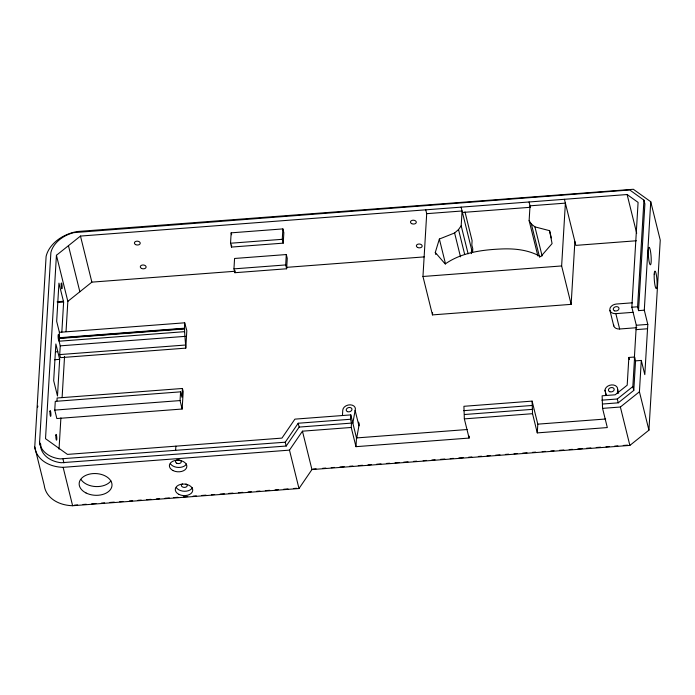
<?xml version="1.0" encoding="UTF-8"?>
<svg xmlns="http://www.w3.org/2000/svg" width="695" height="695" viewBox="0 0 695 695"><rect width="100%" height="100%" fill="white"/><g stroke="black" fill="none" stroke-linecap="round" stroke-linejoin="round"><path stroke-width="1.04" d="M34.75 447.007L46.105 256.386A35.263 25.915 -13.9 0 1 77.18 231.539L633.345 189.275L650.746 201.741L660.25 240.131L648.93 430.17L629.87 445.408L311.942 469.568L298.989 488.524L72.627 505.725A35.263 25.915 -13.9 0 1 44.254 485.397L34.75 447.007A35.263 25.915 -13.9 0 0 63.132 467.335L289.485 450.134L302.447 431.178L351.236 427.468L355.979 446.668L469.099 438.067L469.221 436.13M351.236 427.468L351.496 423.099L350.541 419.259L298.198 423.238L285.245 442.202L60.161 458.891A29.425 21.623 -13.9 0 1 39.989 444.435L39.572 442.315L50.883 252.52L51.552 250.313A29.425 21.623 -13.9 0 1 73.644 232.651L629.757 189.978L643.944 200.143L644.891 203.983L638.54 310.63L644.291 310.187L647.801 324.391L644.812 374.631L641.294 360.427L635.551 360.861L634.596 357.022L628.853 357.456L627.194 385.195L615.179 394.803L602.131 395.794L602.565 408.373L607.317 427.564L537.278 432.889L532.535 413.69L532.101 401.119L463.921 406.297L464.347 418.877L469.099 438.067M298.198 423.238L299.154 427.078L286.201 446.042L61.117 462.731A29.425 21.623 -13.9 0 1 40.944 448.275L40.649 444.001M634.335 358.438L636.307 325.269L631.842 307.225L638.088 202.393L627.116 194.53L80.472 236.065L56.434 255.291L45.514 438.675L67.458 454.4L281.953 438.102L294.906 419.137L350.801 414.898L356.639 438.467L358.924 425.792A6.411 4.717 -13.9 0 0 358.516 422.195M182.429 388.479L183.193 391.554L182.151 409.025L56.851 418.546L54.757 410.102L55.279 401.363L180.578 391.841L181.908 397.219L182.429 388.479L57.129 398L56.955 400.919M59.388 332.332L184.696 322.81L186.816 330.664L185.782 348.134L60.474 357.656L59.718 354.589L60.239 345.849L59.084 341.21L59.388 332.332L56.669 321.333L58.945 283.126L63.627 302.047L61.838 332.14M59.666 359.35L57.485 396.037L53.68 380.686L55.869 343.99L59.666 359.35L54.445 359.749M59.032 449.144L60.899 417.86M62.116 397.366L64.557 356.37M66.034 331.567L67.841 301.361L56.434 255.291M175.618 450.534L175.878 446.164M182.151 409.025L180.057 400.581L180.578 391.841M185.782 348.134C185.357 339.699 184.114 331.333 184.696 322.81M230.54 243.233L231.157 232.842L282.891 228.907L283.838 232.747L283.221 243.146L231.487 247.072L230.54 243.233L282.274 239.306L283.221 243.146M231.487 247.072L231.617 244.996M233.954 268.869L234.571 258.471L286.305 254.544L287.252 258.375L286.635 268.774L234.91 272.709L233.954 268.869L285.688 264.934L286.635 268.774M234.91 272.709L235.032 270.624M282.274 239.306L282.891 228.907M285.688 264.934L286.305 254.544M342.453 415.445L342.774 410.137A6.411 4.717 -13.9 0 1 350.202 404.829A6.411 4.717 -13.9 0 1 355.128 410.432L358.924 425.792M350.541 419.259L350.801 414.898M355.979 446.668L356.5 437.928L467.466 429.501M574.887 241.547L571.142 304.358L432.472 314.896L422.96 276.488L426.704 213.669L425.757 209.829M432.472 314.896L432.594 312.733M468.126 253.84L461.193 225.806L462.071 210.985L426.704 213.669M471.323 253.623L471.575 249.383M537.869 255.942L529.13 220.645L530.016 205.824L565.382 203.131L561.638 265.95L571.142 304.358M537.278 432.889L537.8 424.15L532.101 401.119M617.386 393.492L617.638 389.252A6.411 4.717 -13.9 0 0 611.6 384.926A6.411 4.717 -13.9 0 0 604.989 390.208L606.101 395.412M602.826 404.004L618.255 402.831L633.788 390.408L632.841 386.568L634.596 357.022M638.54 310.63L637.593 306.79L643.944 200.143M633.788 390.408L635.551 360.861M648.93 430.17L639.426 391.78L641.294 360.427M644.291 310.187L650.746 201.741M472.583 252.355L472.791 248.862L471.836 245.022L472.096 240.661L464.99 211.932M352.834 423.107L355.128 410.432M435.808 254.535L435.287 252.459L439.37 239.037L454.599 232.973L458.526 229.559L461.193 225.806M67.841 301.361L91.87 282.135L234.745 271.285M601.87 400.164L617.299 398.991L632.841 386.568M602.565 408.373L620.374 407.018L639.426 391.78M636.351 240.765L575.834 245.378L564.427 199.291M462.436 212.462L530.381 207.292L529.06 201.976M286.705 267.34L424.167 256.898M57.164 301.752L63.436 301.283M57.355 302.525L63.627 302.047M422.96 276.488L561.638 265.95M59.066 337.744L184.375 328.222M59.162 338.126L184.47 328.605M59.249 338.474L184.557 328.952M59.084 341.21L184.392 331.689M60.239 345.849L185.539 336.328M632.493 302.803L616.422 304.028A6.411 4.717 -13.9 0 0 609.81 309.31A6.411 4.717 -13.9 0 0 615.848 313.636L632.997 312.333M631.842 307.225L637.593 306.79M55.678 351.826L57.763 351.67M59.718 354.589L185.018 345.059M636.307 325.269L647.801 324.391M613.607 324.669A6.411 4.717 -13.9 0 0 619.645 328.996L636.794 327.692M636.047 329.639L647.54 328.761M54.757 410.102L180.057 400.581M463.661 410.667L531.84 405.489M299.154 427.078L351.496 423.099M464.607 414.507L532.796 409.329M464.347 418.877L532.535 413.69M537.8 424.15L605.684 418.998M312.846 469.064L316.095 468.812M322.584 468.326L325.825 468.074M331.237 467.666L334.486 467.422M339.89 467.005L344.216 466.675M349.628 466.267L352.869 466.024M358.281 465.607L362.608 465.285M368.011 464.868L371.26 464.625M376.664 464.217L380.999 463.886M386.403 463.469L389.652 463.226M395.055 462.818L399.382 462.488M403.708 462.158L408.035 461.828M413.447 461.419L416.687 461.167M423.177 460.681L426.426 460.429M431.838 460.02L435.079 459.777M440.491 459.36L444.817 459.03M450.221 458.622L453.47 458.379M458.874 457.962L463.2 457.64M468.612 457.223L471.862 456.98M478.351 456.485L481.592 456.241M487.004 455.824L490.244 455.581M495.657 455.173L499.983 454.843M505.387 454.434L508.636 454.182M514.039 453.774L517.289 453.522M522.701 453.114L527.027 452.784M532.431 452.376L535.68 452.132M542.17 451.637L545.41 451.385M550.822 450.977L554.063 450.734M559.475 450.317L563.801 449.995M569.214 449.578L572.454 449.335M577.866 448.927L582.193 448.596M586.519 448.266L590.846 447.936M596.249 447.528L600.576 447.198M605.988 446.789L609.228 446.538M614.641 446.129L617.89 445.886M623.293 445.469L627.62 445.139M74.391 505.161L77.623 504.909M83.018 504.501L86.258 504.257M91.653 503.849L95.971 503.519M101.366 503.111L104.598 502.859M109.992 502.45L114.31 502.12M119.705 501.712L122.937 501.469M129.418 500.973L132.649 500.73M138.044 500.322L141.285 500.079M146.68 499.662L150.989 499.34M156.384 498.923L159.624 498.68M165.019 498.272L169.337 497.941M173.646 497.611L177.963 497.29M183.358 496.873L187.676 496.551M193.071 496.143L196.311 495.891M201.698 495.483L206.015 495.153M211.41 494.744L214.651 494.501M220.046 494.093L224.363 493.763M228.672 493.433L232.99 493.103M238.385 492.694L242.703 492.364M248.098 491.956L251.329 491.713M256.724 491.304L259.965 491.052M265.36 490.644L269.677 490.314M275.072 489.905L278.304 489.662M283.699 489.254L288.017 488.924M293.412 488.516L296.643 488.272M529.13 220.645L531.371 224.025L534.924 226.874L549.563 230.671L551.361 237.933M435.287 252.459L445.2 263.961C461.193 252.815 480.862 249.965 499.879 249.045C513.9 248.28 528.269 249.618 540.701 256.707L552.073 243.589L549.563 230.671M627.116 194.53L636.698 233.268M628.853 357.456L629.366 359.532M615.848 313.636L619.645 328.996M609.949 310.543L613.755 325.894M617.638 389.252L618.646 393.344M620.374 407.018L629.87 445.408M617.299 398.991L618.255 402.831M604.989 390.208L606.257 395.325M534.924 226.874L542.117 255.942M531.371 224.025L539.589 257.246M461.124 207.145L472.287 252.259M458.526 229.559L464.694 254.474M454.599 232.973L460.507 256.855M439.37 239.037L445.538 263.952M302.447 431.178L311.942 469.568M289.485 450.134L298.989 488.524M285.245 442.202L286.201 446.042M231.157 232.842L231.635 234.754M80.472 236.065L91.87 282.135M68.449 245.683L79.856 291.752M62.984 459.091L63.94 462.931M63.132 467.335L72.627 505.725M39.572 442.315L40.519 446.155M37.66 407.096A8.748 1.321 85.7 0 1 37.895 406.097M110.922 480.888A16.445 10.868 3.4 0 1 95.927 486.57A16.445 10.868 3.4 0 1 81.141 479.68M192.446 487.777A8.748 5.786 3.4 0 1 184.549 491.261A8.748 5.786 3.4 0 1 176.304 487.586M185.965 483.955A2.919 1.929 3.4 0 1 186.477 486.795A2.919 1.929 3.4 0 1 182.186 486.743A2.919 1.929 3.4 0 1 182.42 483.911M186.555 463.973A8.748 5.786 3.4 0 1 178.658 467.457A8.748 5.786 3.4 0 1 170.414 463.791M58.962 340.237L58.858 340.385A2.919 0.443 85.7 0 1 58.18 337.674A2.919 0.443 85.7 0 1 58.371 334.582A2.919 0.443 85.7 0 1 59.04 337.301L59.092 338.057A2.919 0.443 85.7 0 1 58.962 340.237M61.212 283.977A2.919 0.443 85.7 0 0 61.812 288.746A2.919 0.443 85.7 0 0 62.037 284.967A2.919 0.443 85.7 0 0 61.212 283.977M49.953 411.562A2.919 0.443 85.7 0 0 50.553 416.331A2.919 0.443 85.7 0 0 50.778 412.552A2.919 0.443 85.7 0 0 49.953 411.562M347.543 411.657A2.919 2.146 -13.9 0 0 351.965 409.433A2.919 2.146 -13.9 0 0 347.769 407.869A2.919 2.146 -13.9 0 0 347.543 411.657M141.511 268.409A2.919 1.929 3.4 0 0 146.106 267.184A2.919 1.929 3.4 0 0 142.006 265.099A2.919 1.929 3.4 0 0 141.511 268.409M135.621 244.605A2.919 1.929 3.4 0 0 140.216 243.38A2.919 1.929 3.4 0 0 136.116 241.295A2.919 1.929 3.4 0 0 135.621 244.605M417.582 247.446A2.919 1.929 3.4 0 0 422.178 246.221A2.919 1.929 3.4 0 0 418.077 244.136A2.919 1.929 3.4 0 0 417.582 247.446M411.692 223.642A2.919 1.929 3.4 0 0 416.288 222.417A2.919 1.929 3.4 0 0 412.187 220.332A2.919 1.929 3.4 0 0 411.692 223.642M178.919 494.371A8.748 5.786 3.4 0 0 192.697 490.687A8.748 5.786 3.4 0 0 180.396 484.441A8.748 5.786 3.4 0 0 178.919 494.371M173.029 470.567A8.748 5.786 3.4 0 0 186.807 466.892A8.748 5.786 3.4 0 0 174.506 460.637A8.748 5.786 3.4 0 0 173.029 470.567M176.678 463.174A2.919 1.929 3.4 0 0 181.273 461.949A2.919 1.929 3.4 0 0 177.173 459.864A2.919 1.929 3.4 0 0 176.678 463.174M654.212 274.143A8.748 1.321 85.7 0 0 656.019 288.46A8.748 1.321 85.7 0 0 656.688 277.105A8.748 1.321 85.7 0 0 654.212 274.143M648.322 250.348A8.748 1.321 85.7 0 0 650.129 264.656A8.748 1.321 85.7 0 0 650.798 253.31A8.748 1.321 85.7 0 0 648.322 250.348M86.015 492.955A16.445 10.868 3.4 0 0 111.938 486.04A16.445 10.868 3.4 0 0 88.804 474.294A16.445 10.868 3.4 0 0 86.015 492.955M614.58 310.83A2.919 2.146 -13.9 0 0 619.002 308.615A2.919 2.146 -13.9 0 0 614.806 307.051A2.919 2.146 -13.9 0 0 614.58 310.83M55.843 435.365A2.919 0.443 85.7 0 0 56.443 440.135A2.919 0.443 85.7 0 0 56.669 436.356A2.919 0.443 85.7 0 0 55.843 435.365M609.758 391.728A2.919 2.146 -13.9 0 0 614.189 389.513A2.919 2.146 -13.9 0 0 609.984 387.949A2.919 2.146 -13.9 0 0 609.758 391.728"/></g></svg>
